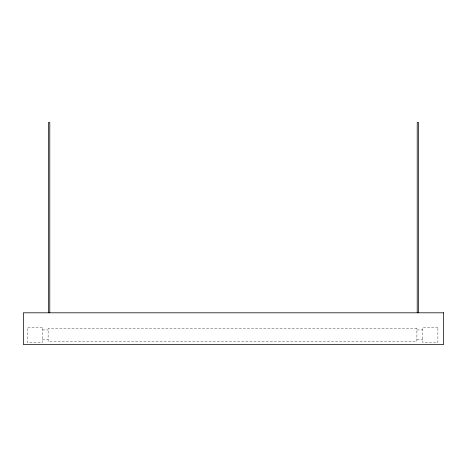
<?xml version="1.0" encoding="UTF-8"?>
<svg xmlns="http://www.w3.org/2000/svg" width="467" height="467" viewBox="0 0 467 467"><rect width="100%" height="100%" fill="white"/><g stroke="black" fill="none" stroke-linecap="round" stroke-linejoin="round"><path stroke-width="0.35" stroke-dasharray="2.33 1.75" d="M42.369 329.93L48.13 329.93M416.885 329.93L422.833 329.93M42.369 339.842L48.13 339.842M416.885 339.842L422.833 339.842M42.369 327.291L27.314 327.291L27.314 342.486L42.369 342.486L42.369 327.291M437.888 327.291L422.833 327.291L422.833 342.486L437.888 342.486L437.888 327.291M416.885 328.359L48.13 328.359L48.13 341.418L416.885 341.418L416.885 328.359"/><path stroke-width="0.7" d="M418.537 312.802L418.537 122.477L417.218 122.477L417.218 312.802M49.782 312.802L49.782 122.477L48.463 122.477L48.463 312.802M443.65 312.802L23.35 312.802L23.35 344.523L443.65 344.523L443.65 312.802"/></g></svg>
